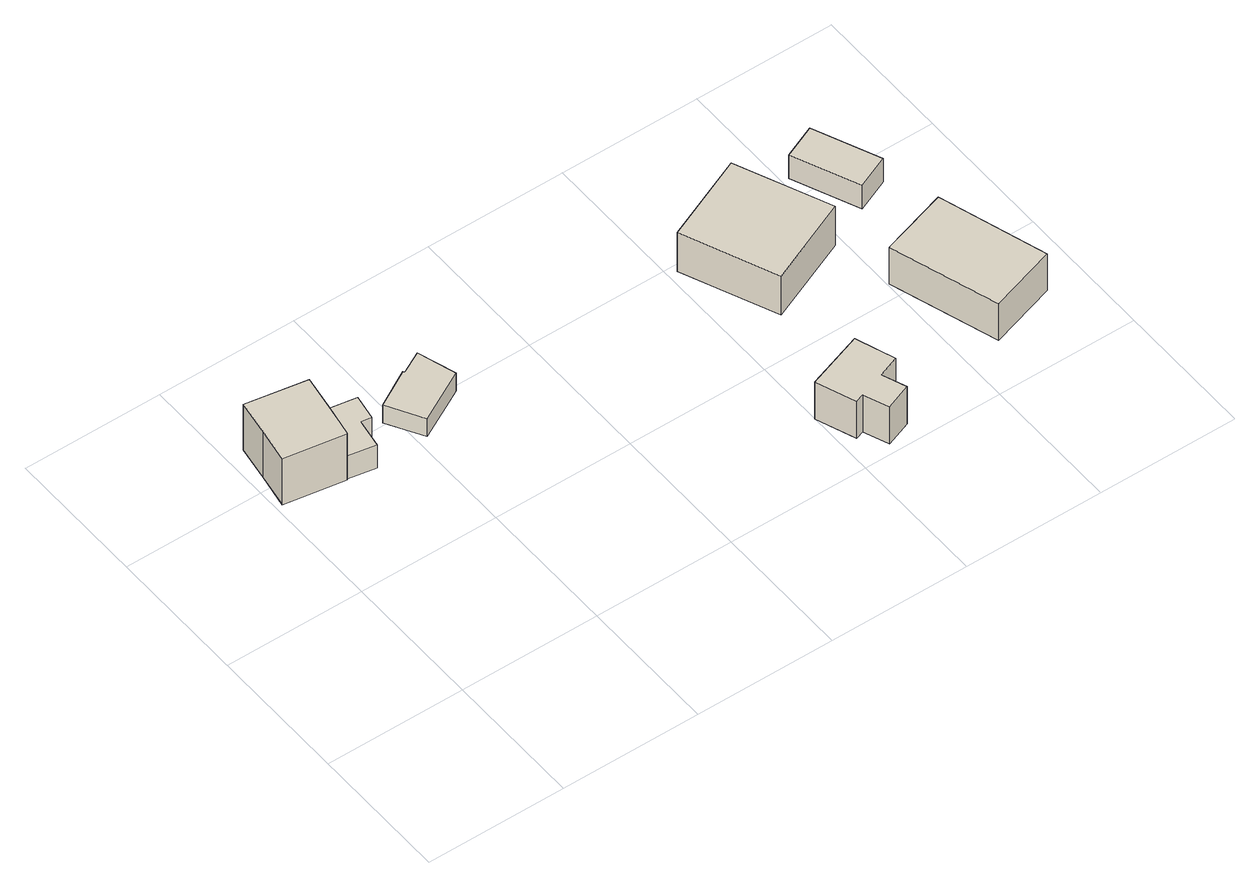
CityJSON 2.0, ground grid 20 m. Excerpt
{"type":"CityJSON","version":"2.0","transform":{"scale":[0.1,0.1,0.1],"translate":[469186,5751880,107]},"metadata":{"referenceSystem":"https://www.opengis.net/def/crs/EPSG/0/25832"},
"CityObjects":{
"building1":{"type":"Building","attributes":{"Gemeindeschluessel":"05754044","function":"31001_1010"},"address":[{"country":"Germany","locality":"Verl","thoroughfareNumber":"124","thoroughfareName":"Eckardtsheimer Straße"}],"children":["building1-1","building1-2"]},
"building1-1":{"type":"BuildingPart","attributes":{"BezugspunktDach":"2000","measuredHeight":9.41},"parents":["building1"],"geometry":[{"type":"Solid","lod":"1","boundaries":[[[[0,1,2,3,4,5,6]],[[7,8,9,10,11,12,13]],[[7,13,6,5]],[[8,7,5,4]],[[9,8,4,3]],[[10,9,3,2]],[[11,10,2,1]],[[12,11,1,0]],[[13,12,0,6]]]]}]},
"building1-2":{"type":"BuildingPart","attributes":{"BezugspunktDach":"2000","measuredHeight":3.98},"parents":["building1"],"geometry":[{"type":"Solid","lod":"1","boundaries":[[[[14,15,16,17,18,19]],[[20,21,22,13,23,24]],[[20,24,19,18]],[[21,20,18,17]],[[22,21,17,16]],[[13,22,16,15]],[[23,13,15,14]],[[24,23,14,19]]]]}]},
"building2":{"type":"Building","attributes":{"Gemeindeschluessel":"05754044","BezugspunktDach":"2000","function":"31001_2463","measuredHeight":3.1},"address":[{"country":"Germany","locality":"Verl","thoroughfareNumber":"124","thoroughfareName":"Eckardtsheimer Straße"}],"geometry":[{"type":"Solid","lod":"1","boundaries":[[[[25,26,27,28,29,30]],[[31,32,33,34,35,36]],[[31,36,30,29]],[[32,31,29,28]],[[33,32,28,27]],[[34,33,27,26]],[[35,34,26,25]],[[36,35,25,30]]]]}]},
"building3":{"type":"Building","attributes":{"Gemeindeschluessel":"05754044","BezugspunktDach":"2000","function":"31001_2723","measuredHeight":6.47},"address":[{"country":"Germany","locality":"Verl","thoroughfareNumber":"122","thoroughfareName":"Eckardtsheimer Straße"}],"geometry":[{"type":"Solid","lod":"1","boundaries":[[[[37,38,39,40,41,42,43,44]],[[45,46,47,48,49,50,51,52]],[[45,52,44,43]],[[46,45,43,42]],[[47,46,42,41]],[[48,47,41,40]],[[49,48,40,39]],[[50,49,39,38]],[[51,50,38,37]],[[52,51,37,44]]]]}]},
"building4":{"type":"Building","attributes":{"Gemeindeschluessel":"05754044","BezugspunktDach":"2000","function":"31001_1210","measuredHeight":9.4},"address":[{"country":"Germany","locality":"Verl","thoroughfareNumber":"122","thoroughfareName":"Eckardtsheimer Straße"}],"geometry":[{"type":"Solid","lod":"1","boundaries":[[[[53,54,55,56]],[[57,58,59,60]],[[57,60,56,55]],[[58,57,55,54]],[[59,58,54,53]],[[60,59,53,56]]]]}]},
"building5":{"type":"Building","attributes":{"Gemeindeschluessel":"05754044","BezugspunktDach":"2000","function":"31001_2721","measuredHeight":8.26},"address":[{"country":"Germany","locality":"Verl","thoroughfareNumber":"122","thoroughfareName":"Eckardtsheimer Straße"}],"geometry":[{"type":"Solid","lod":"1","boundaries":[[[[61,62,63,64]],[[65,66,67,68]],[[65,68,64,63]],[[66,65,63,62]],[[67,66,62,61]],[[68,67,61,64]]]]}]},
"building6":{"type":"Building","attributes":{"Gemeindeschluessel":"05754044","BezugspunktDach":"2000","function":"31001_2724","measuredHeight":5.24},"address":[{"country":"Germany","locality":"Verl","thoroughfareNumber":"122","thoroughfareName":"Eckardtsheimer Straße"}],"geometry":[{"type":"Solid","lod":"1","boundaries":[[[[69,70,71,72]],[[73,74,75,76]],[[73,76,72,71]],[[74,73,71,70]],[[75,74,70,69]],[[76,75,69,72]]]]}]}
},
"vertices":[
[103,402,93],[111,451,93],[24,466,93],[16,416,93],[8,367,93],[94,353,93],[95,354,93],[94,353,13],[8,367,13],[16,416,13],[24,466,13],[111,451,13],[103,402,13],[95,354,13],
[108,432,53],[95,354,53],[134,347,53],[141,389,53],[156,387,53],[162,423,53],[156,387,13],[141,389,13],[134,347,13],[108,432,13],[162,423,13],
[238,431,41],[237,433,41],[185,404,41],[214,354,41],[286,393,41],[269,447,41],[286,393,10],[214,354,10],[185,404,10],[237,433,10],[238,431,10],[269,447,10],
[695,66,84],[675,121,84],[595,93,84],[616,38,84],[628,42,84],[642,7,84],[678,21,84],[665,55,84],[678,21,19],[642,7,19],[628,42,19],[616,38,19],[595,93,19],[675,121,19],[695,66,19],[665,55,19],
[730,439,82],[611,387,82],[667,256,82],[787,308,82],[667,256,14],[611,387,14],[730,439,14],[787,308,14],
[893,245,84],[797,215,84],[846,63,84],[941,93,84],[846,63,20],[797,215,20],[893,245,20],[941,93,20],
[854,448,55],[808,428,55],[848,336,55],[894,356,55],[848,336,14],[808,428,14],[854,448,14],[894,356,14]
]}
